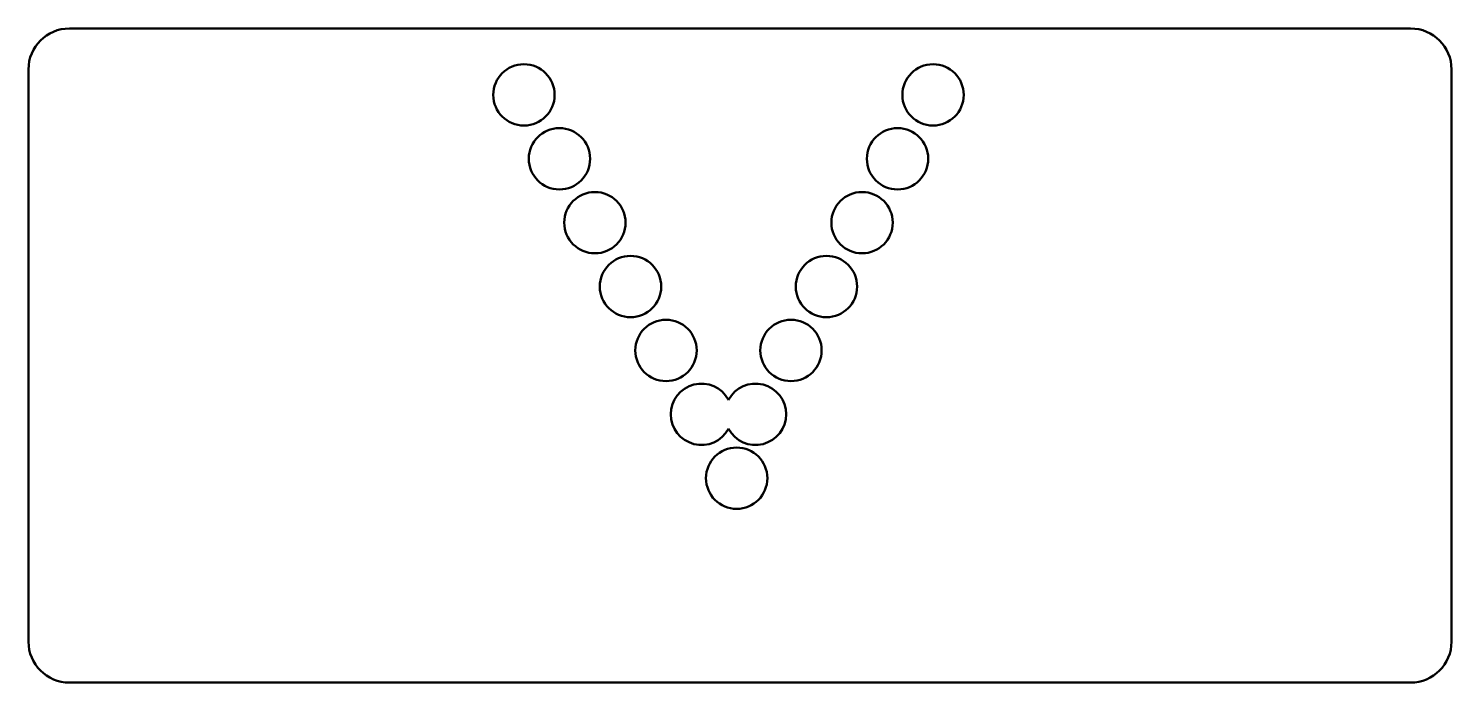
# Model space of a CAD drawing. Header units: millimetres. Extents: x 39 to 398, y 63 to 260.
# Drawn here: x 38.6 to 177.7, y 195.8 to 259.8 of the extents above.
import ezdxf

# ---------------------------------------------------------------- set-up
doc = ezdxf.new("R2010")
doc.units = ezdxf.units.MM
doc.header["$LTSCALE"] = 1.428571
doc.layers.add('Visible (ISO)', color=7, linetype='Continuous', lineweight=50)

msp = doc.modelspace()

# ---------------------------------------------------------------- linework, layer by layer
at = {"layer": 'Visible (ISO)'}
for p, q in [((173.74, 259.77), (42.59, 259.77)), ((38.59, 255.77), (38.59, 199.77)), ((177.74, 199.77), (177.74, 255.77)), ((42.59, 195.77), (173.74, 195.77))]:
    msp.add_line(p, q, dxfattribs=at)
for centre in [(87.04, 253.27), (127.04, 253.27), (90.51, 247.02), (123.57, 247.02), (93.98, 240.77), (120.1, 240.77), (97.46, 234.52), (116.62, 234.52), (100.93, 228.27), (113.15, 228.27), (107.84, 215.77)]:
    msp.add_circle(centre, 3, dxfattribs=at)
for centre, radius, start, end in [((42.59, 255.77), 4, 90, 180), ((173.74, 255.77), 4, 0, 90), ((104.4, 222.02), 3, 28.4023, 331.5977), ((109.68, 222.02), 3, 208.4023, 151.5977), ((42.59, 199.77), 4, 180, 270), ((173.74, 199.77), 4, 270, 0)]:
    msp.add_arc(centre, radius, start, end, dxfattribs=at)

doc.saveas('drawing.dxf')
